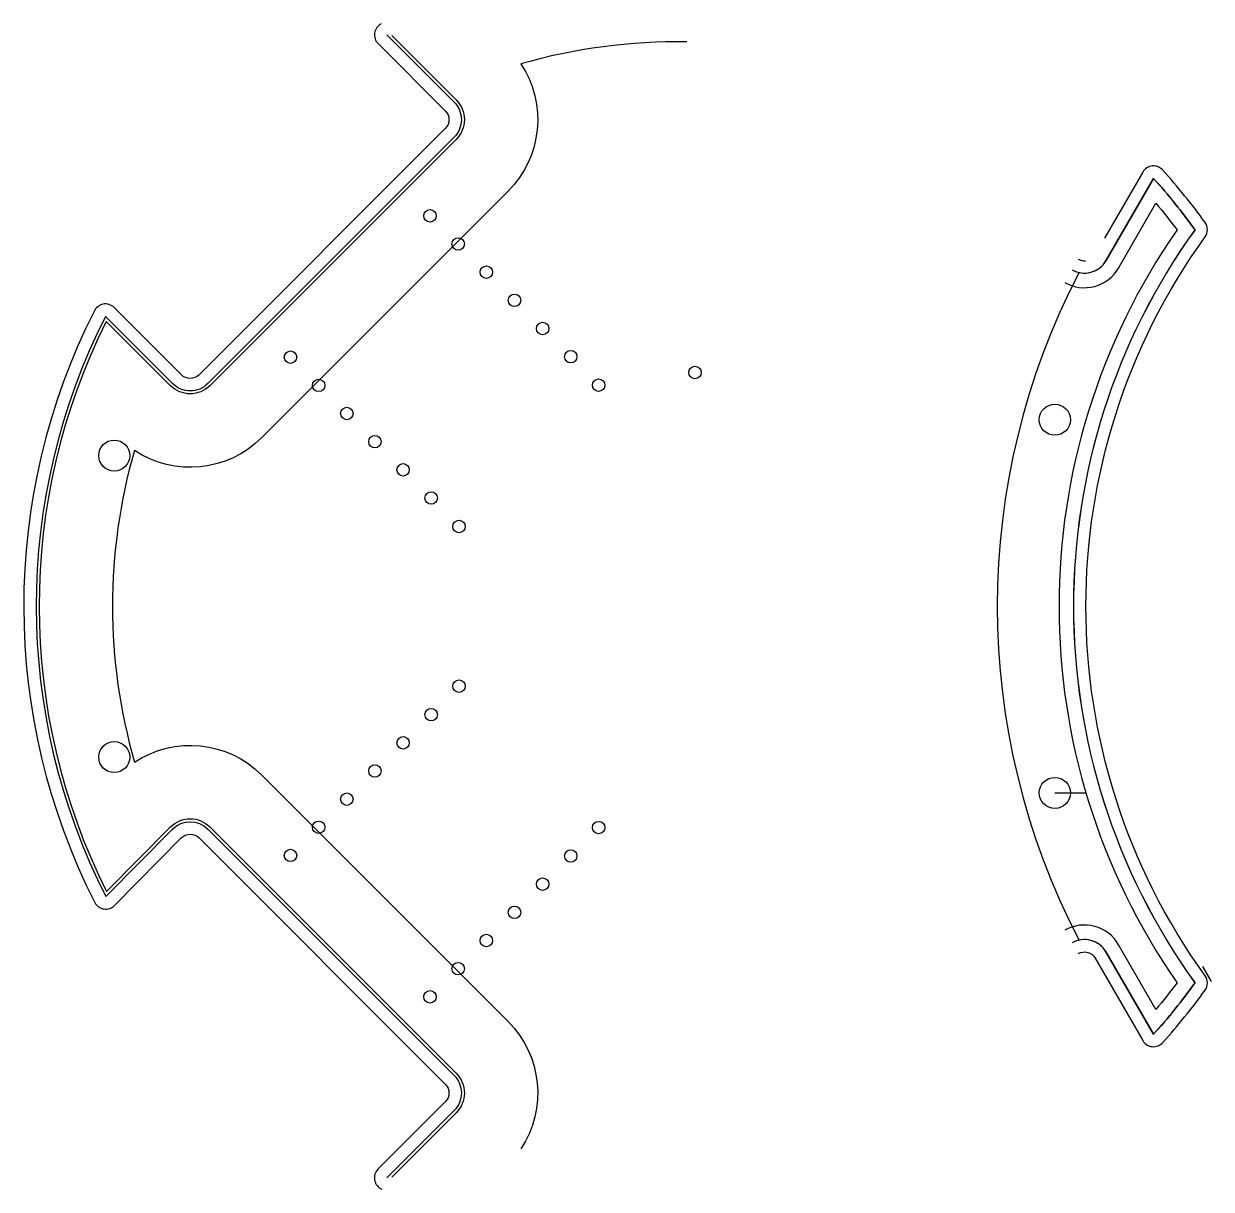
# Model space of a CAD drawing. Header units: millimetres. Extents: x -15 to 176, y -34 to 153.
import ezdxf

# ---------------------------------------------------------------- set-up
doc = ezdxf.new("R2010")
doc.units = ezdxf.units.MM

msp = doc.modelspace()

# ---------------------------------------------------------------- linework, layer by layer
for p, q in [((166.41, 128.03), (158.77, 114.79)), ((150.55, 29.24), (155.55, 29.24)), ((158.77, 3.69), (166.41, -9.55)), ((174.3, 1.33), (175.69, -1.08))]:
    msp.add_line(p, q)
for points in [[(42.24, 152.88, 0.510076), (41.73, 149.68), (52.54, 138.88, -0.414214), (52.54, 136.05), (12.94, 96.45, -0.414214), (10.11, 96.45), (-0.69, 107.25, 0.528636), (-3.94, 106.64, 0.239154), (-3.82, 11.63, 0.505253), (-0.63, 11.17), (10.09, 22.01, -0.4181), (12.94, 22.03), (52.54, -17.57, -0.414214), (52.54, -20.4), (41.73, -31.2, 0.529925), (42.35, -34.45)], [(43.15, 151.09), (53.95, 140.29, -0.414214), (53.95, 134.63), (14.35, 95.03, -0.414214), (8.7, 95.03), (-2.11, 105.84, 0.239327), (-2.05, 12.58), (8.7, 23.44, -0.414124), (14.35, 23.44), (53.95, -16.15, -0.414214), (53.95, -21.81), (43.15, -32.62)], [(43.95, 150.97), (54.29, 140.63, -0.414214), (54.29, 134.3), (14.69, 94.7, -0.414214), (8.36, 94.7), (-1.98, 105.04, 0.235937), (-1.93, 13.38), (8.36, 23.78, -0.414214), (14.69, 23.78), (54.29, -15.82, -0.414214), (54.29, -22.15), (43.95, -32.49)], [(91.38, 149.95, 0.074577), (64.69, 146.44, -0.356522), (62.63, 125.96), (23.03, 86.36, -0.356433), (2.55, 84.29, 0.14077), (2.56, 34.2, -0.35619), (23.03, 32.12), (62.63, -7.48, -0.356389), (64.7, -27.96)], [(154.31, 3.42, -0.414214), (157.04, 2.69), (164.68, -10.55, 0.510076), (167.9, -10.88, 0.025763), (174.7, -2.47, 0.323763), (174.7, -0.13, -0.322639), (174.7, 118.61, 0.323763), (174.7, 120.95, 0.025763), (167.9, 129.36, 0.510076), (164.68, 129.03), (158.54, 118.39)], [(153.31, 113.33, 0.414214), (158.77, 114.79), (166.41, 128.03, -0.025763), (173.08, 119.78, 0.322639), (173.08, -1.3, -0.025763), (166.41, -9.55), (158.77, 3.69, 0.414214), (153.31, 5.15)], [(152.14, 111.3, 0.414214), (160.8, 113.62), (166.8, 124.02, -0.013558), (170.2, 119.75, 0.31375), (170.2, -1.27, -0.013558), (166.8, -5.54), (160.8, 4.85, 0.414214), (152.14, 7.17)]]:
    msp.add_lwpolyline(points, format="xyb")
for centre, radius in [((50.08, 122), 1), ((54.61, 117.47), 1), ((59.14, 112.95), 1), ((63.66, 108.42), 1), ((68.19, 103.9), 1), ((27.65, 99.28), 1), ((72.71, 99.37), 1), ((92.68, 96.83), 1), ((32.17, 94.75), 1), ((77.19, 94.79), 1), ((150.55, 89.24), 2.5), ((36.7, 90.23), 1), ((-0.69, 83.47), 2.5), ((41.22, 85.7), 1), ((45.75, 81.18), 1), ((50.27, 76.65), 1), ((54.75, 72.07), 1), ((54.75, 46.4), 1), ((50.27, 41.83), 1), ((45.75, 37.3), 1), ((-0.69, 35.01), 2.5), ((41.22, 32.78), 1), ((150.55, 29.24), 2.5), ((36.7, 28.25), 1), ((32.17, 23.73), 1), ((77.19, 23.68), 1), ((27.65, 19.2), 1), ((72.71, 19.11), 1), ((68.19, 14.58), 1), ((63.66, 10.06), 1), ((59.14, 5.53), 1), ((54.61, 1.01), 1), ((50.08, -3.52), 1)]:
    msp.add_circle(centre, radius)
for centre, radius, start, end in [((89.75, 59.24), 103, 35.9967, 41.8998), ((257.13, 59.24), 103.58, 144.2366, 215.7634), ((155.31, 116.79), 4, 240, 330), ((155.31, 116.79), 2, 240, 274.6086), ((257.13, 59.24), 115.85, 152.4149, 207.5851), ((155.31, 1.69), 4, 30, 120), ((89.75, 59.24), 103, 318.1002, 324.0033)]:
    msp.add_arc(centre, radius, start, end)

doc.saveas('drawing.dxf')
